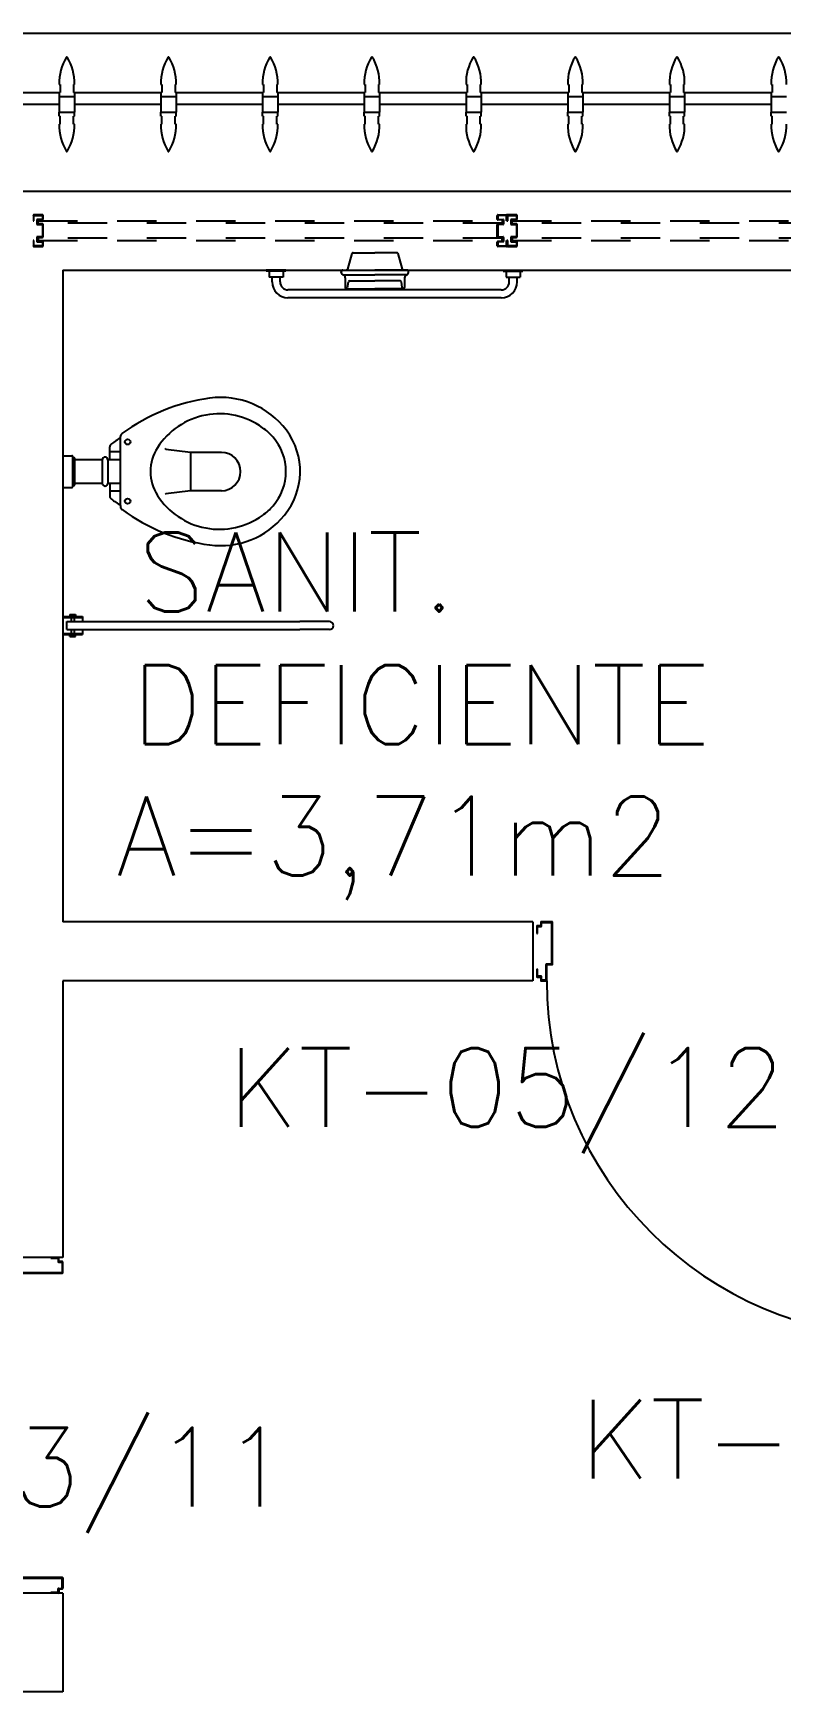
# Model space of a CAD drawing. Header units: millimetres. Extents: x 2128 to 2646, y 1972 to 2207.
# Drawn here: x 2374.636 to 2376.529, y 2139.365 to 2143.565 of the extents above; entities that cross this region are included whole.
import ezdxf

# ---------------------------------------------------------------- set-up
doc = ezdxf.new("R2010")
doc.units = ezdxf.units.MM
doc.linetypes.add('HIDDEN', pattern=[0.375, 0.25, -0.125])
for name, color, linetype in [('AR-ALV', 2, 'Continuous'), ('AR-BRISES', 1, 'Continuous'), ('AR-ESQ', 1, 'Continuous'), ('AR-LOUCAS', 2, 'Continuous'), ('AR-LOUÇAS', 1, 'Continuous'), ('AR-PORTA', 1, 'Continuous'), ('BR-PAINEL', 1, 'Continuous'), ('BR-SUPORTE', 1, 'Continuous'), ('DT-ESQ-VIDRO-PROJ', 32, 'HIDDEN'), ('DT-TXTMOD', 1, 'Continuous'), ('ENDEREÇO', 2, 'Continuous'), ('ibio', 2, 'Continuous'), ('maçaneta', 1, 'Continuous'), ('mov', 1, 'Continuous'), ('PM-PERFIL U-C', 2, 'Continuous'), ('PM-PUXADOR-V', 1, 'Continuous'), ('pm1', 2, 'Continuous'), ('pm2', 2, 'Continuous'), ('TEXTO', 2, 'Continuous'), ('WC1', 1, 'Continuous'), ('WC2', 1, 'Continuous'), ('WC3', 1, 'Continuous'), ('Área', 2, 'Continuous')]:
    doc.layers.add(name, color=color, linetype=linetype)
doc.styles.add('S10', font='simplex.shx', dxfattribs={"height": 0.1})
doc.styles.add('UNB-100', font='simplex.shx', dxfattribs={"height": 0.2})
doc.styles.add('UNB1-100', font='simplex.shx', dxfattribs={"height": 0.2})

# ---------------------------------------------------------------- blocks, each defined once
blk = doc.blocks.new('BACI-01P')
at = {"layer": 'WC1'}
for p, q in [((0.146, 0.0857), (0.146, 0.0887)), ((0.1191, 0.03), (0.1191, 0.0624)), ((0.1191, 0.03), (0.1139, 0.03)), ((0.1139, 0.0298), (0.1139, -0.0298)), ((0.1191, -0.03), (0.1139, -0.03)), ((0.1191, -0.03), (0.1191, -0.0624)), ((0.146, -0.0857), (0.146, -0.0887))]:
    blk.add_line(p, q, dxfattribs=at)
for centre, radius, start, end in [((0.4364, -0.2936), 0.4837, 97.6805, 126.3454), ((0.3996, -0.0205), 0.2081, 36.8881, 97.6805), ((0.4044, -0.3155), 0.4771, 122.7818, 126.1604), ((0.1551, 0.0887), 0.00909, 126.3358, 180), ((0.4268, 0), 0.174, 320.4767, 36.8881), ((0.1282, 0.0624), 0.00909, 126.1604, 180), ((0.1282, -0.0624), 0.00909, 180, 233.8396), ((0.4044, 0.3155), 0.4771, 233.8396, 237.2182), ((0.1551, -0.0887), 0.00909, 180, 238.9825), ((0.4364, 0.2936), 0.4837, 233.7577, 262.3195), ((0.3996, 0.0205), 0.2081, 262.3195, 320.8979)]:
    blk.add_arc(centre, radius, start, end, dxfattribs=at)
at = {"layer": 'WC2'}
for p, q in [((0.146, -0.0857), (0.146, 0.0857)), ((0, 0.04), (0.023, 0.04)), ((0.025, 0.035), (0.025, 0.038)), ((0.025, -0.035), (0.025, 0.035)), ((0.025, 0.035), (0.028, 0.035)), ((0.03, -0.033), (0.03, 0.033)), ((0.1, 0.03), (0.03, 0.03)), ((0.1, 0.0298), (0.1, -0.0298)), ((0, -0.04), (0.023, -0.04)), ((0.025, -0.038), (0.025, -0.035)), ((0.025, -0.035), (0.028, -0.035)), ((0.1, -0.03), (0.03, -0.03))]:
    blk.add_line(p, q, dxfattribs=at)
for centre, radius, start, end in [((0.3966, -0.0404), 0.1866, 54.2515, 147.3201), ((0.4126, -0.0182), 0.1592, 41.3299, 54.2515), ((0.4333, 0), 0.1317, 0, 41.3299), ((0.3335, 0), 0.1117, 147.3201, 180), ((0.023, 0.038), 0.002, 0, 90), ((0.028, 0.033), 0.002, 0, 90), ((0.107, 0.0298), 0.00697, 0, 180), ((0.3335, 0), 0.1117, 180, 212.6799), ((0.4333, 0), 0.1317, 318.6701, 0), ((0.023, -0.038), 0.002, 270, 0), ((0.028, -0.033), 0.002, 270, 0), ((0.107, -0.0298), 0.00697, 180, 0), ((0.3966, 0.0404), 0.1866, 212.6799, 305.7485), ((0.4126, 0.0182), 0.1592, 305.7485, 318.6701)]:
    blk.add_arc(centre, radius, start, end, dxfattribs=at)
at = {"layer": 'WC3'}
for p, q in [((0.146, 0.0497), (0.1191, 0.0497)), ((0.261, 0.0562), (0.2593, 0.0585)), ((0.3229, 0.0486), (0.261, 0.0562)), ((0.3229, 0.0486), (0.3229, -0.0486)), ((0.4015, 0.0486), (0.3229, 0.0486)), ((0.146, 0.03), (0.1191, 0.03)), ((0.146, -0.03), (0.1191, -0.03)), ((0.146, -0.0497), (0.1191, -0.0497)), ((0.261, -0.0562), (0.2593, -0.0585)), ((0.3229, -0.0486), (0.261, -0.0562)), ((0.4015, -0.0486), (0.3229, -0.0486))]:
    blk.add_line(p, q, dxfattribs=at)
for centre in [(0.1641, 0.075), (0.1641, -0.075)]:
    blk.add_circle(centre, 0.00682, dxfattribs=at)
blk.add_arc((0.4015, 0), 0.0486, 270, 90, dxfattribs=at)
blk = doc.blocks.new('EF59-P')
at = {"layer": 'DT-ESQ-VIDRO-PROJ', "ltscale": 0.1}
for points in [[(1.9625, -0.081), (1.9625, -0.075), (0.7875, -0.075), (0.7875, -0.081)], [(3.1625, -0.081), (3.1625, -0.075), (1.9875, -0.075), (1.9875, -0.081)], [(1.9625, -0.119), (1.9625, -0.125), (0.7875, -0.125), (0.7875, -0.119)], [(3.1625, -0.119), (3.1625, -0.125), (1.9875, -0.125), (1.9875, -0.119)]]:
    blk.add_lwpolyline(points, close=True, dxfattribs=at)
for points in [[(1.95, -0.1285), (1.95, -0.1385, 0.414214), (1.9515, -0.14), (1.9735, -0.14, 0.414214), (1.975, -0.1385), (1.975, -0.125), (1.9735, -0.125), (1.9735, -0.138, -0.414214), (1.973, -0.1385), (1.952, -0.1385, -0.414214), (1.9515, -0.138), (1.9515, -0.1285), (1.9645, -0.1285, 0.414214), (1.966, -0.127), (1.966, -0.117, 0.414214), (1.9645, -0.1155), (1.9515, -0.1155), (1.9515, -0.0845), (1.9645, -0.0845, 0.414214), (1.966, -0.083), (1.966, -0.073, 0.414214), (1.9645, -0.0715), (1.9515, -0.0715), (1.9515, -0.062, -0.414214), (1.952, -0.0615), (1.973, -0.0615, -0.414214), (1.9735, -0.062), (1.9735, -0.075), (1.975, -0.075), (1.975, -0.0615, 0.414214), (1.9735, -0.06), (1.9515, -0.06, 0.414214), (1.95, -0.0615), (1.95, -0.0715, 0.414214), (1.9515, -0.073), (1.9645, -0.073), (1.9645, -0.083), (1.9515, -0.083), (1.9515, -0.083, 0.414214), (1.95, -0.0845), (1.95, -0.1155, 0.414214), (1.9515, -0.117), (1.9515, -0.117), (1.9645, -0.117), (1.9645, -0.127), (1.9515, -0.127, 0.414214)], [(2, -0.1285), (2, -0.1385, -0.414214), (1.9985, -0.14), (1.9765, -0.14, -0.414214), (1.975, -0.1385), (1.975, -0.125), (1.9765, -0.125), (1.9765, -0.138, 0.414214), (1.977, -0.1385), (1.998, -0.1385, 0.414214), (1.9985, -0.138), (1.9985, -0.1285), (1.9855, -0.1285, -0.414214), (1.984, -0.127), (1.984, -0.117, -0.414214), (1.9855, -0.1155), (1.9985, -0.1155), (1.9985, -0.0845), (1.9855, -0.0845, -0.414214), (1.984, -0.083), (1.984, -0.073, -0.414214), (1.9855, -0.0715), (1.9985, -0.0715), (1.9985, -0.062, 0.414214), (1.998, -0.0615), (1.977, -0.0615, 0.414214), (1.9765, -0.062), (1.9765, -0.075), (1.975, -0.075), (1.975, -0.0615, -0.414214), (1.9765, -0.06), (1.9985, -0.06, -0.414214), (2, -0.0615), (2, -0.0715, -0.414214), (1.9985, -0.073), (1.9855, -0.073), (1.9855, -0.083), (1.9985, -0.083), (1.9985, -0.083, -0.414214), (2, -0.0845), (2, -0.1155, -0.414214), (1.9985, -0.117), (1.9985, -0.117), (1.9855, -0.117), (1.9855, -0.127), (1.9985, -0.127, -0.414214)]]:
    blk.add_lwpolyline(points, format="xyb", close=True, dxfattribs=at)
for points in [[(3.175, -0.125), (3.1735, -0.125), (3.1735, -0.138, -0.414214), (3.173, -0.1385), (3.152, -0.1385, -0.414214), (3.1515, -0.138), (3.1515, -0.1285), (3.1645, -0.1285, 0.414214), (3.166, -0.127), (3.166, -0.117, 0.414214), (3.1645, -0.1155), (3.1515, -0.1155), (3.1515, -0.0845), (3.1645, -0.0845, 0.414214), (3.166, -0.083), (3.166, -0.073, 0.414214), (3.1645, -0.0715), (3.1515, -0.0715), (3.1515, -0.062, -0.414214), (3.152, -0.0615), (3.173, -0.0615, -0.414214), (3.1735, -0.062), (3.1735, -0.075), (3.175, -0.075)], [(3.175, -0.0615, 0.414214), (3.1735, -0.06), (3.1515, -0.06, 0.414214), (3.15, -0.0615), (3.15, -0.0715, 0.414214), (3.1515, -0.073), (3.1645, -0.073), (3.1645, -0.083), (3.1515, -0.083), (3.1515, -0.083, 0.414214), (3.15, -0.0845), (3.15, -0.1155, 0.414214), (3.1515, -0.117), (3.1515, -0.117), (3.1645, -0.117), (3.1645, -0.127), (3.1515, -0.127, 0.414214), (3.15, -0.1285), (3.15, -0.1385, 0.414214), (3.1515, -0.14), (3.1735, -0.14, 0.414214), (3.175, -0.1385)]]:
    blk.add_lwpolyline(points, format="xyb", dxfattribs=at)
at = {"layer": 'DT-TXTMOD', "ltscale": 0.1, "style": 'S10', "flags": 3}
for tag, p in [('M01', (0.025, -0.28)), ('M02', (0.3253, -0.28)), ('M03', (0.627, -0.28)), ('M04', (0.9288, -0.28)), ('M05', (1.2306, -0.28)), ('M06', (1.5323, -0.28)), ('M07', (1.8341, -0.28)), ('M08', (2.1359, -0.28)), ('M09', (2.4376, -0.28)), ('M10', (2.7394, -0.28)), ('M11', (3.0412, -0.28)), ('M12', (3.3429, -0.28)), ('M13', (3.6447, -0.28)), ('M14', (3.9464, -0.28)), ('M15', (4.2482, -0.28)), ('M16', (4.55, -0.28)), ('M17', (4.8517, -0.28))]:
    blk.add_attdef(tag, p, '', height=0.1, dxfattribs=at)
blk = doc.blocks.new('BR-MODULO8')
at = {"layer": 'BR-PAINEL'}
for p, q in [((-3.1092, 0.27), (-3.1067, 0.27)), ((-3.1067, 0.27), (-3.1067, 0.25)), ((-3.0733, 0.27), (-3.0733, 0.25)), ((-3.0708, 0.27), (-3.0733, 0.27)), ((-2.8517, 0.27), (-2.8492, 0.27)), ((-2.8492, 0.27), (-2.8492, 0.25)), ((-2.8158, 0.27), (-2.8158, 0.25)), ((-2.8133, 0.27), (-2.8158, 0.27)), ((-2.5942, 0.27), (-2.5917, 0.27)), ((-2.5917, 0.27), (-2.5917, 0.25)), ((-2.5583, 0.27), (-2.5583, 0.25)), ((-2.5558, 0.27), (-2.5583, 0.27)), ((-2.3367, 0.27), (-2.3342, 0.27)), ((-2.3342, 0.27), (-2.3342, 0.25)), ((-2.3008, 0.27), (-2.3008, 0.25)), ((-2.2983, 0.27), (-2.3008, 0.27)), ((-2.0792, 0.27), (-2.0767, 0.27)), ((-2.0767, 0.27), (-2.0767, 0.25)), ((-2.0433, 0.27), (-2.0433, 0.25)), ((-2.0408, 0.27), (-2.0433, 0.27)), ((-1.8217, 0.27), (-1.8192, 0.27)), ((-1.8192, 0.27), (-1.8192, 0.25)), ((-1.7858, 0.27), (-1.7858, 0.25)), ((-1.7833, 0.27), (-1.7858, 0.27)), ((-1.5642, 0.27), (-1.5617, 0.27)), ((-1.5617, 0.27), (-1.5617, 0.25)), ((-1.5283, 0.27), (-1.5283, 0.25)), ((-1.5258, 0.27), (-1.5283, 0.27)), ((-1.3067, 0.27), (-1.3042, 0.27)), ((-1.3042, 0.27), (-1.3042, 0.25)), ((-3.1092, 0.25), (-3.1092, 0.24)), ((-3.1092, 0.25), (-3.1067, 0.25)), ((-3.1092, 0.24), (-3.0708, 0.24)), ((-3.1092, 0.24), (-3.1092, 0.2)), ((-3.0708, 0.25), (-3.0733, 0.25)), ((-3.0708, 0.25), (-3.0708, 0.24)), ((-3.0708, 0.24), (-3.0708, 0.2)), ((-2.8517, 0.25), (-2.8517, 0.24)), ((-2.8517, 0.25), (-2.8492, 0.25)), ((-2.8517, 0.24), (-2.8133, 0.24)), ((-2.8517, 0.24), (-2.8517, 0.2)), ((-2.8133, 0.25), (-2.8158, 0.25)), ((-2.8133, 0.25), (-2.8133, 0.24)), ((-2.8133, 0.24), (-2.8133, 0.2)), ((-2.5942, 0.25), (-2.5942, 0.24)), ((-2.5942, 0.25), (-2.5917, 0.25)), ((-2.5942, 0.24), (-2.5558, 0.24)), ((-2.5942, 0.24), (-2.5942, 0.2)), ((-2.5558, 0.25), (-2.5583, 0.25)), ((-2.5558, 0.25), (-2.5558, 0.24)), ((-2.5558, 0.24), (-2.5558, 0.2)), ((-2.3367, 0.25), (-2.3367, 0.24)), ((-2.3367, 0.25), (-2.3342, 0.25)), ((-2.3367, 0.24), (-2.2983, 0.24)), ((-2.3367, 0.24), (-2.3367, 0.2)), ((-2.2983, 0.25), (-2.3008, 0.25)), ((-2.2983, 0.25), (-2.2983, 0.24)), ((-2.2983, 0.24), (-2.2983, 0.2)), ((-2.0792, 0.25), (-2.0792, 0.24)), ((-2.0792, 0.25), (-2.0767, 0.25)), ((-2.0792, 0.24), (-2.0408, 0.24)), ((-2.0792, 0.24), (-2.0792, 0.2)), ((-2.0408, 0.25), (-2.0433, 0.25)), ((-2.0408, 0.25), (-2.0408, 0.24)), ((-2.0408, 0.24), (-2.0408, 0.2)), ((-1.8217, 0.25), (-1.8217, 0.24)), ((-1.8217, 0.25), (-1.8192, 0.25)), ((-1.8217, 0.24), (-1.7833, 0.24)), ((-1.8217, 0.24), (-1.8217, 0.2)), ((-1.7833, 0.25), (-1.7858, 0.25)), ((-1.7833, 0.25), (-1.7833, 0.24)), ((-1.7833, 0.24), (-1.7833, 0.2)), ((-1.5642, 0.25), (-1.5642, 0.24)), ((-1.5642, 0.25), (-1.5617, 0.25)), ((-1.5642, 0.24), (-1.5258, 0.24)), ((-1.5642, 0.24), (-1.5642, 0.2)), ((-1.5258, 0.25), (-1.5283, 0.25)), ((-1.5258, 0.25), (-1.5258, 0.24)), ((-1.5258, 0.24), (-1.5258, 0.2)), ((-1.3067, 0.25), (-1.3067, 0.24)), ((-1.3067, 0.25), (-1.3042, 0.25)), ((-1.3067, 0.24), (-1.2683, 0.24)), ((-1.3067, 0.24), (-1.3067, 0.2)), ((-3.1092, 0.2), (-3.0708, 0.2)), ((-3.1092, 0.19), (-3.1092, 0.2)), ((-3.1092, 0.19), (-3.1067, 0.19)), ((-3.1092, 0.17), (-3.1067, 0.17)), ((-3.1067, 0.17), (-3.1067, 0.19)), ((-3.0708, 0.19), (-3.0733, 0.19)), ((-3.0733, 0.17), (-3.0733, 0.19)), ((-3.0708, 0.17), (-3.0733, 0.17)), ((-3.0708, 0.19), (-3.0708, 0.2)), ((-2.8517, 0.2), (-2.8133, 0.2)), ((-2.8517, 0.19), (-2.8517, 0.2)), ((-2.8517, 0.19), (-2.8492, 0.19)), ((-2.8517, 0.17), (-2.8492, 0.17)), ((-2.8492, 0.17), (-2.8492, 0.19)), ((-2.8133, 0.19), (-2.8158, 0.19)), ((-2.8158, 0.17), (-2.8158, 0.19)), ((-2.8133, 0.17), (-2.8158, 0.17)), ((-2.8133, 0.19), (-2.8133, 0.2)), ((-2.5942, 0.2), (-2.5558, 0.2)), ((-2.5942, 0.19), (-2.5942, 0.2)), ((-2.5942, 0.19), (-2.5917, 0.19)), ((-2.5942, 0.17), (-2.5917, 0.17)), ((-2.5917, 0.17), (-2.5917, 0.19)), ((-2.5558, 0.19), (-2.5583, 0.19)), ((-2.5583, 0.17), (-2.5583, 0.19)), ((-2.5558, 0.17), (-2.5583, 0.17)), ((-2.5558, 0.19), (-2.5558, 0.2)), ((-2.3367, 0.2), (-2.2983, 0.2)), ((-2.3367, 0.19), (-2.3367, 0.2)), ((-2.3367, 0.19), (-2.3342, 0.19)), ((-2.3367, 0.17), (-2.3342, 0.17)), ((-2.3342, 0.17), (-2.3342, 0.19)), ((-2.2983, 0.19), (-2.3008, 0.19)), ((-2.3008, 0.17), (-2.3008, 0.19)), ((-2.2983, 0.17), (-2.3008, 0.17)), ((-2.2983, 0.19), (-2.2983, 0.2)), ((-2.0792, 0.2), (-2.0408, 0.2)), ((-2.0792, 0.19), (-2.0792, 0.2)), ((-2.0792, 0.19), (-2.0767, 0.19)), ((-2.0792, 0.17), (-2.0767, 0.17)), ((-2.0767, 0.17), (-2.0767, 0.19)), ((-2.0408, 0.19), (-2.0433, 0.19)), ((-2.0433, 0.17), (-2.0433, 0.19)), ((-2.0408, 0.17), (-2.0433, 0.17)), ((-2.0408, 0.19), (-2.0408, 0.2)), ((-1.8217, 0.2), (-1.7833, 0.2)), ((-1.8217, 0.19), (-1.8217, 0.2)), ((-1.8217, 0.19), (-1.8192, 0.19)), ((-1.8217, 0.17), (-1.8192, 0.17)), ((-1.8192, 0.17), (-1.8192, 0.19)), ((-1.7833, 0.19), (-1.7858, 0.19)), ((-1.7858, 0.17), (-1.7858, 0.19)), ((-1.7833, 0.17), (-1.7858, 0.17)), ((-1.7833, 0.19), (-1.7833, 0.2)), ((-1.5642, 0.2), (-1.5258, 0.2)), ((-1.5642, 0.19), (-1.5642, 0.2)), ((-1.5642, 0.19), (-1.5617, 0.19)), ((-1.5642, 0.17), (-1.5617, 0.17)), ((-1.5617, 0.17), (-1.5617, 0.19)), ((-1.5258, 0.19), (-1.5283, 0.19)), ((-1.5283, 0.17), (-1.5283, 0.19)), ((-1.5258, 0.17), (-1.5283, 0.17)), ((-1.5258, 0.19), (-1.5258, 0.2)), ((-1.3067, 0.2), (-1.2683, 0.2)), ((-1.3067, 0.19), (-1.3067, 0.2)), ((-1.3067, 0.19), (-1.3042, 0.19)), ((-1.3067, 0.17), (-1.3042, 0.17)), ((-1.3042, 0.17), (-1.3042, 0.19))]:
    blk.add_line(p, q, dxfattribs=at)
for centre, radius, start, end in [((-2.9842, 0.2739), 0.1251, 148.4721, 181.772), ((-3.09, 0.3387), 0.001, 37.1012, 142.8988), ((-3.1958, 0.2739), 0.1251, 358.228, 31.5279), ((-2.7267, 0.2739), 0.1251, 148.4721, 181.772), ((-2.8325, 0.3387), 0.001, 37.1012, 142.8988), ((-2.9383, 0.2739), 0.1251, 358.228, 31.5279), ((-2.4692, 0.2739), 0.1251, 148.4721, 181.772), ((-2.575, 0.3387), 0.001, 37.1012, 142.8988), ((-2.6808, 0.2739), 0.1251, 358.228, 31.5279), ((-2.2117, 0.2739), 0.1251, 148.4721, 181.772), ((-2.3175, 0.3387), 0.001, 37.1012, 142.8988), ((-2.4233, 0.2739), 0.1251, 358.228, 31.5279), ((-1.9542, 0.2739), 0.1251, 148.4721, 181.772), ((-2.06, 0.3387), 0.001, 37.1012, 142.8988), ((-2.1658, 0.2739), 0.1251, 358.228, 31.5279), ((-1.6967, 0.2739), 0.1251, 148.4721, 181.772), ((-1.8025, 0.3387), 0.001, 37.1012, 142.8988), ((-1.9083, 0.2739), 0.1251, 358.228, 31.5279), ((-1.4392, 0.2739), 0.1251, 148.4721, 181.772), ((-1.545, 0.3387), 0.001, 37.1012, 142.8988), ((-1.6508, 0.2739), 0.1251, 358.228, 31.5279), ((-1.1817, 0.2739), 0.1251, 148.4721, 181.772), ((-1.2875, 0.3387), 0.001, 37.1012, 142.8988), ((-1.3933, 0.2739), 0.1251, 358.228, 31.5279), ((-2.9842, 0.1661), 0.1251, 178.228, 211.5279), ((-3.1958, 0.1661), 0.1251, 328.4721, 1.772), ((-2.7267, 0.1661), 0.1251, 178.228, 211.5279), ((-2.9383, 0.1661), 0.1251, 328.4721, 1.772), ((-2.4692, 0.1661), 0.1251, 178.228, 211.5279), ((-2.6808, 0.1661), 0.1251, 328.4721, 1.772), ((-2.2117, 0.1661), 0.1251, 178.228, 211.5279), ((-2.4233, 0.1661), 0.1251, 328.4721, 1.772), ((-1.9542, 0.1661), 0.1251, 178.228, 211.5279), ((-2.1658, 0.1661), 0.1251, 328.4721, 1.772), ((-1.6967, 0.1661), 0.1251, 178.228, 211.5279), ((-1.9083, 0.1661), 0.1251, 328.4721, 1.772), ((-1.4392, 0.1661), 0.1251, 178.228, 211.5279), ((-1.6508, 0.1661), 0.1251, 328.4721, 1.772), ((-1.1817, 0.1661), 0.1251, 178.228, 211.5279), ((-1.3933, 0.1661), 0.1251, 328.4721, 1.772), ((-3.09, 0.1013), 0.001, 217.1012, 322.8988), ((-2.8325, 0.1013), 0.001, 217.1012, 322.8988), ((-2.575, 0.1013), 0.001, 217.1012, 322.8988), ((-2.3175, 0.1013), 0.001, 217.1012, 322.8988), ((-2.06, 0.1013), 0.001, 217.1012, 322.8988), ((-1.8025, 0.1013), 0.001, 217.1012, 322.8988), ((-1.545, 0.1013), 0.001, 217.1012, 322.8988), ((-1.2875, 0.1013), 0.001, 217.1012, 322.8988)]:
    blk.add_arc(centre, radius, start, end, dxfattribs=at)
at = {"layer": 'BR-SUPORTE'}
for p, q in [((-3.3283, 0.25), (-3.1067, 0.25)), ((-3.3283, 0.22), (-3.1092, 0.22)), ((-3.0708, 0.25), (-2.8492, 0.25)), ((-3.0708, 0.22), (-2.8517, 0.22)), ((-2.8133, 0.25), (-2.5917, 0.25)), ((-2.8133, 0.22), (-2.5942, 0.22)), ((-2.5558, 0.25), (-2.3342, 0.25)), ((-2.5558, 0.22), (-2.3367, 0.22)), ((-2.2983, 0.25), (-2.0767, 0.25)), ((-2.2983, 0.22), (-2.0792, 0.22)), ((-2.0408, 0.25), (-1.8192, 0.25)), ((-2.0408, 0.22), (-1.8217, 0.22)), ((-1.7833, 0.25), (-1.5617, 0.25)), ((-1.7833, 0.22), (-1.5642, 0.22)), ((-1.5258, 0.25), (-1.3042, 0.25)), ((-1.5258, 0.22), (-1.3067, 0.22))]:
    blk.add_line(p, q, dxfattribs=at)
blk = doc.blocks.new('PM3')
at = {"layer": 'maçaneta'}
for points in [[(0.02, 0.825), (-0.035, 0.825), (-0.035, 0.715), (0, 0.715), (0, 0.725), (-0.02, 0.725), (-0.02, 0.8035, -0.414214), (-0.0185, 0.805), (0.02, 0.805)], [(0.125, 0.825), (0.07, 0.825), (0.07, 0.805), (0.1085, 0.805, -0.414214), (0.11, 0.8035), (0.11, 0.725), (0.09, 0.725), (0.09, 0.715), (0.125, 0.715)]]:
    blk.add_lwpolyline(points, format="xyb", close=True, dxfattribs=at)
for points in [[(0.02, 0.715), (0.02, 0.755), (0.025, 0.755), (0.025, 0.715)], [(0.07, 0.715), (0.07, 0.755), (0.065, 0.755), (0.065, 0.715)]]:
    blk.add_lwpolyline(points, close=True, dxfattribs=at)
at = {"layer": 'mov'}
blk.add_arc((0.025, 0.075), 0.8, 0, 90, dxfattribs=at)
at = {"layer": 'PM-PERFIL U-C'}
for p, q in [((0, 0.045), (0, 0.0635)), ((0.002, 0.045), (0, 0.045)), ((0.0015, 0.065), (0.01, 0.065)), ((0.002, 0.063), (0.002, 0.045)), ((0.0105, 0.063), (0.002, 0.063)), ((0.01, 0.065), (0.01, 0.0735)), ((0.0115, 0.075), (0.0235, 0.075)), ((0.012, 0.073), (0.012, 0.0645)), ((0.023, 0.073), (0.012, 0.073)), ((0.023, 0.0335), (0.023, 0.073)), ((0.025, 0.0735), (0.025, 0.034)), ((0.825, 0.0735), (0.825, 0.034)), ((0.8385, 0.075), (0.8265, 0.075)), ((0.827, 0.073), (0.838, 0.073)), ((0.827, 0.0335), (0.827, 0.073)), ((0.838, 0.073), (0.838, 0.0645)), ((0.8395, 0.063), (0.848, 0.063)), ((0.84, 0.065), (0.84, 0.0735)), ((0.8485, 0.065), (0.84, 0.065)), ((0.848, 0.063), (0.848, 0.045)), ((0.848, 0.045), (0.85, 0.045)), ((0.85, 0.045), (0.85, 0.0635)), ((0.038, 0.032), (0.0245, 0.032)), ((0.0385, 0.034), (0.025, 0.034)), ((0.038, 0.032), (0.038, -0.073)), ((0.04, 0.0325), (0.04, -0.0735)), ((0.81, 0.0325), (0.81, -0.0735)), ((0.8115, 0.034), (0.825, 0.034)), ((0.812, 0.032), (0.8255, 0.032)), ((0.812, 0.032), (0.812, -0.073)), ((0, -0.045), (0.002, -0.045)), ((0, -0.0635), (0, -0.045)), ((0.01, -0.065), (0.0015, -0.065)), ((0.002, -0.045), (0.002, -0.063)), ((0.002, -0.063), (0.0105, -0.063)), ((0.01, -0.0735), (0.01, -0.065)), ((0.0385, -0.075), (0.0115, -0.075)), ((0.012, -0.0645), (0.012, -0.073)), ((0.012, -0.073), (0.038, -0.073)), ((0.8115, -0.075), (0.8385, -0.075)), ((0.838, -0.073), (0.812, -0.073)), ((0.838, -0.0645), (0.838, -0.073)), ((0.848, -0.063), (0.8395, -0.063)), ((0.84, -0.0735), (0.84, -0.065)), ((0.84, -0.065), (0.8485, -0.065)), ((0.85, -0.045), (0.848, -0.045)), ((0.848, -0.045), (0.848, -0.063)), ((0.85, -0.0635), (0.85, -0.045))]:
    blk.add_line(p, q, dxfattribs=at)
for centre, start, end in [((0.0015, 0.0635), 90, 180), ((0.0115, 0.0735), 90, 180), ((0.0105, 0.0645), 270, 0), ((0.0235, 0.0735), 360, 90), ((0.8265, 0.0735), 90, 180), ((0.8395, 0.0645), 180, 270), ((0.8385, 0.0735), 0, 90), ((0.8485, 0.0635), 0, 90), ((0.0245, 0.0335), 180, 270), ((0.0385, 0.0325), 0, 90), ((0.8115, 0.0325), 90, 180), ((0.8255, 0.0335), 270, 0), ((0.0015, -0.0635), 180, 270), ((0.0115, -0.0735), 180, 270), ((0.0105, -0.0645), 0, 90), ((0.0385, -0.0735), 269.9386, 0), ((0.8115, -0.0735), 180, 270.0614), ((0.8395, -0.0645), 90, 180), ((0.8385, -0.0735), 270, 0), ((0.8485, -0.0635), 270, 0)]:
    blk.add_arc(centre, 0.0015, start, end, dxfattribs=at)
at = {"layer": 'pm1'}
blk.add_lwpolyline([(0.065, 0.875), (0.065, 0.075), (0.025, 0.075), (0.025, 0.875)], close=True, dxfattribs=at)
blk = doc.blocks.new('marco-d')
at = {"layer": 'PM-PERFIL U-C'}
for p, q in [((-0.0135, 0), (-0.0015, 0)), ((-0.025, -0.03), (-0.025, -0.0115)), ((-0.023, -0.03), (-0.025, -0.03)), ((-0.0235, -0.01), (-0.015, -0.01)), ((-0.0145, -0.012), (-0.023, -0.012)), ((-0.023, -0.012), (-0.023, -0.03)), ((-0.015, -0.01), (-0.015, -0.0015)), ((-0.002, -0.002), (-0.013, -0.002)), ((-0.013, -0.002), (-0.013, -0.0105)), ((-0.002, -0.0415), (-0.002, -0.002)), ((0, -0.0015), (0, -0.041)), ((0.0135, -0.041), (0, -0.041)), ((0.013, -0.043), (-0.0005, -0.043)), ((0.013, -0.043), (0.013, -0.148)), ((0.015, -0.0425), (0.015, -0.1485)), ((-0.025, -0.1385), (-0.025, -0.12)), ((-0.025, -0.12), (-0.023, -0.12)), ((-0.023, -0.12), (-0.023, -0.138)), ((-0.015, -0.14), (-0.0235, -0.14)), ((-0.023, -0.138), (-0.0145, -0.138)), ((-0.015, -0.1485), (-0.015, -0.14)), ((0.0135, -0.15), (-0.0135, -0.15)), ((-0.013, -0.1395), (-0.013, -0.148)), ((-0.013, -0.148), (0.013, -0.148))]:
    blk.add_line(p, q, dxfattribs=at)
for centre, start, end in [((-0.0135, -0.0015), 90, 180), ((-0.0015, -0.0015), 360, 90), ((-0.0235, -0.0115), 90, 180), ((-0.0145, -0.0105), 270, 0), ((-0.0005, -0.0415), 180, 270), ((0.0135, -0.0425), 0, 90), ((-0.0235, -0.1385), 180, 270), ((-0.0135, -0.1485), 180, 270), ((-0.0145, -0.1395), 0, 90), ((0.0135, -0.1485), 269.9386, 0)]:
    blk.add_arc(centre, 0.0015, start, end, dxfattribs=at)
blk = doc.blocks.new('marco-e')
at = {"layer": 'PM-PERFIL U-C'}
for p, q in [((-0.0135, -0.041), (0, -0.041)), ((0, -0.0015), (0, -0.041)), ((0.0135, 0), (0.0015, 0)), ((0.002, -0.0415), (0.002, -0.002)), ((0.002, -0.002), (0.013, -0.002)), ((0.013, -0.002), (0.013, -0.0105)), ((0.0145, -0.012), (0.023, -0.012)), ((0.015, -0.01), (0.015, -0.0015)), ((0.0235, -0.01), (0.015, -0.01)), ((0.023, -0.012), (0.023, -0.03)), ((0.023, -0.03), (0.025, -0.03)), ((0.025, -0.03), (0.025, -0.0115)), ((-0.015, -0.0425), (-0.015, -0.1485)), ((-0.013, -0.043), (0.0005, -0.043)), ((-0.013, -0.043), (-0.013, -0.148)), ((0.025, -0.12), (0.023, -0.12)), ((0.023, -0.12), (0.023, -0.138)), ((0.025, -0.1385), (0.025, -0.12)), ((-0.0135, -0.15), (0.0135, -0.15)), ((0.013, -0.148), (-0.013, -0.148)), ((0.013, -0.1395), (0.013, -0.148)), ((0.023, -0.138), (0.0145, -0.138)), ((0.015, -0.14), (0.0235, -0.14)), ((0.015, -0.1485), (0.015, -0.14))]:
    blk.add_line(p, q, dxfattribs=at)
for centre, start, end in [((-0.0135, -0.0425), 90, 180), ((0.0015, -0.0015), 90, 180), ((0.0005, -0.0415), 270, 0), ((0.0145, -0.0105), 180, 270), ((0.0135, -0.0015), 0, 90), ((0.0235, -0.0115), 0, 90), ((-0.0135, -0.1485), 180, 270.0614), ((0.0145, -0.1395), 90, 180), ((0.0135, -0.1485), 270, 0), ((0.0235, -0.1385), 270, 0)]:
    blk.add_arc(centre, 0.0015, start, end, dxfattribs=at)
blk = doc.blocks.new('PM4')
at = {"layer": 'maçaneta'}
for points in [[(0.02, 1), (-0.035, 1), (-0.035, 0.89), (0, 0.89), (0, 0.9), (-0.02, 0.9), (-0.02, 0.9785, -0.414214), (-0.0185, 0.98), (0.02, 0.98)], [(0.125, 1), (0.07, 1), (0.07, 0.98), (0.1085, 0.98, -0.414214), (0.11, 0.9785), (0.11, 0.9), (0.09, 0.9), (0.09, 0.89), (0.125, 0.89)]]:
    blk.add_lwpolyline(points, format="xyb", close=True, dxfattribs=at)
for points in [[(0.02, 0.89), (0.02, 0.93), (0.025, 0.93), (0.025, 0.89)], [(0.07, 0.89), (0.07, 0.93), (0.065, 0.93), (0.065, 0.89)]]:
    blk.add_lwpolyline(points, close=True, dxfattribs=at)
at = {"layer": 'mov'}
blk.add_arc((0.025, 0.15), 0.9, 0, 90, dxfattribs=at)
at = {"layer": 'PM-PUXADOR-V'}
for p, q in [((0.14, 0.76), (0.14, 0.755)), ((0.105, 0.755), (0.105, 0.53)), ((0.14, 0.755), (0.14, 0.53)), ((0.105, 0.415), (0.105, 0.53)), ((0.14, 0.415), (0.14, 0.53)), ((0.105, 0.41), (0.105, 0.415)), ((0.14, 0.41), (0.14, 0.415))]:
    blk.add_line(p, q, dxfattribs=at)
for points in [[(0.065, 0.835), (0.07, 0.835), (0.07, 0.79), (0.065, 0.79)], [(0.065, 0.335), (0.07, 0.335), (0.07, 0.38), (0.065, 0.38)]]:
    blk.add_lwpolyline(points, close=True, dxfattribs=at)
blk.add_lwpolyline([(0.105, 0.755), (0.105, 0.76, 0.414214), (0.07, 0.795)], format="xyb", dxfattribs=at)
for centre, radius, start, end in [((0.07, 0.76), 0.07, 0, 90), ((0.07, 0.41), 0.035, 270, 0), ((0.07, 0.41), 0.07, 270, 0)]:
    blk.add_arc(centre, radius, start, end, dxfattribs=at)
at = {"layer": 'pm2'}
blk.add_lwpolyline([(0.065, 1.05), (0.065, 0.15), (0.025, 0.15), (0.025, 1.05)], close=True, dxfattribs=at)
at = {"layer": 'pm1'}
for name, p in [('marco-d', (0.025, 0.15)), ('marco-e', (0.925, 0.15))]:
    blk.add_blockref(name, p, dxfattribs=at)
blk = doc.blocks.new('barra-fixa-p')
at = {"layer": 'AR-LOUCAS'}
for p, q in [((-1.11, 0.07), (-0.57, 0.07)), ((-1.11, 0.05), (-0.57, 0.05)), ((-1.115, 0.003), (-1.165, 0.003)), ((-1.165, 0), (-1.165, 0.003)), ((-1.115, 0), (-1.165, 0)), ((-1.158, 0.003), (-1.158, 0.018)), ((-1.122, 0.018), (-1.158, 0.018)), ((-1.15, 0.03), (-1.15, 0.018)), ((-1.13, 0.03), (-1.13, 0.018)), ((-1.122, 0.003), (-1.122, 0.018)), ((-1.115, 0), (-1.115, 0.003)), ((-0.565, 0), (-0.565, 0.003)), ((-0.565, 0.003), (-0.515, 0.003)), ((-0.565, 0), (-0.515, 0)), ((-0.558, 0.018), (-0.522, 0.018)), ((-0.558, 0.003), (-0.558, 0.018)), ((-0.55, 0.03), (-0.55, 0.018)), ((-0.53, 0.03), (-0.53, 0.018)), ((-0.522, 0.003), (-0.522, 0.018)), ((-0.515, 0), (-0.515, 0.003))]:
    blk.add_line(p, q, dxfattribs=at)
for centre, radius, start, end in [((-1.11, 0.03), 0.04, 90, 180), ((-1.11, 0.03), 0.02, 90, 180), ((-0.57, 0.03), 0.04, 0, 90), ((-0.57, 0.03), 0.02, 0, 90)]:
    blk.add_arc(centre, radius, start, end, dxfattribs=at)
blk = doc.blocks.new('barra-articulada-p')
at = {"layer": 'AR-LOUCAS'}
for p, q in [((-0.685, 0), (-0.685, 0)), ((-0.675, 0.01), (-0.6, 0.01)), ((-0.0105, 0.01), (-0.6, 0.01)), ((-0.05, 0.02), (-0.05, 0.023)), ((0, 0.023), (-0.05, 0.023)), ((-0.05, 0.01), (-0.05, 0.02)), ((0, 0.02), (-0.05, 0.02)), ((-0.0319, 0.028), (-0.0319, 0.023)), ((-0.0181, 0.028), (-0.0319, 0.028)), ((-0.029, 0.01), (-0.029, 0.02)), ((-0.0285, 0.028), (-0.0285, 0.023)), ((-0.0215, 0.028), (-0.0215, 0.023)), ((-0.021, 0.01), (-0.021, 0.02)), ((-0.0181, 0.028), (-0.0181, 0.023)), ((-0.015, 0), (-0.015, 0)), ((-0.0105, 0.01), (-0.0105, -0.01)), ((0, 0.02), (0, 0.023)), ((0, -0.02), (0, 0.02)), ((-0.675, -0.01), (-0.6, -0.01)), ((-0.0105, -0.01), (-0.6, -0.01)), ((-0.05, -0.02), (-0.05, -0.01)), ((-0.05, -0.023), (-0.05, -0.02)), ((0, -0.02), (-0.05, -0.02)), ((0, -0.023), (-0.05, -0.023)), ((-0.0319, -0.028), (-0.0319, -0.023)), ((-0.0181, -0.028), (-0.0319, -0.028)), ((-0.029, -0.02), (-0.029, -0.01)), ((-0.0285, -0.028), (-0.0285, -0.023)), ((-0.0215, -0.028), (-0.0215, -0.023)), ((-0.021, -0.02), (-0.021, -0.01)), ((-0.0181, -0.028), (-0.0181, -0.023)), ((0, -0.023), (0, -0.02))]:
    blk.add_line(p, q, dxfattribs=at)
for start, end in [(90, 180), (180, 270)]:
    blk.add_arc((-0.675, 0), 0.01, start, end, dxfattribs=at)
blk = doc.blocks.new('PPLR-03P')
at = {"layer": 'WC1', "linetype": 'Continuous', "ltscale": 2.5}
for p, q in [((-0.006, 0.0851), (-0.004, 0.0851)), ((-0.047, 0.0721), (-0.047, 0)), ((-0.0194, 0.0751), (-0.044, 0.0751)), ((-0.012, 0.0791), (-0.012, 0)), ((0, 0.0811), (0, 0.0723)), ((0.0003, 0.071), (0, 0.0723)), ((0, 0.0723), (0, 0)), ((0.0011, 0.07), (0.0003, 0.071)), ((0.0022, 0.0694), (0.0011, 0.07)), ((0.0418, 0.0581), (0.0022, 0.0694)), ((0.044, 0.0552), (0.044, 0)), ((-0.047, -0.0721), (-0.047, 0)), ((-0.012, -0.0791), (-0.012, 0)), ((0, -0.0723), (0, 0)), ((0.044, -0.0552), (0.044, 0)), ((-0.0194, -0.0751), (-0.044, -0.0751)), ((0.0003, -0.071), (0, -0.0723)), ((0, -0.0811), (0, -0.0723)), ((0.0011, -0.07), (0.0003, -0.071)), ((0.0022, -0.0694), (0.0011, -0.07)), ((0.0418, -0.0581), (0.0022, -0.0694)), ((-0.006, -0.0851), (-0.004, -0.0851))]:
    blk.add_line(p, q, dxfattribs=at)
for centre, radius, start, end in [((-0.006, 0.079), 0.006, 90, 179.9282), ((-0.004, 0.0811), 0.004, 359.9339, 91.7238), ((-0.044, 0.0721), 0.003, 90, 179.9282), ((-0.0194, 0.0831), 0.008, 270, 343.4003), ((0.041, 0.0552), 0.003, 359.8937, 73.9881), ((-0.044, -0.0721), 0.003, 180.0718, 270), ((-0.0194, -0.0831), 0.008, 16.5997, 90), ((-0.006, -0.079), 0.006, 180.0718, 270), ((-0.004, -0.0811), 0.004, 268.2762, 0.0661), ((0.041, -0.0552), 0.003, 286.0119, 0.1063)]:
    blk.add_arc(centre, radius, start, end, dxfattribs=at)
at = {"layer": 'WC2', "linetype": 'Continuous', "ltscale": 2.5}
for p, q in [((-0.0444, 0.0691), (-0.0296, 0.067)), ((-0.027, 0.0641), (-0.027, 0)), ((-0.027, -0.0641), (-0.027, 0)), ((-0.0444, -0.0691), (-0.0296, -0.067))]:
    blk.add_line(p, q, dxfattribs=at)
for centre, radius, start, end in [((-0.044, 0.0721), 0.00301, 180.1096, 262.1817), ((-0.03, 0.0641), 0.003, 359.8858, 81.9545), ((-0.044, -0.0721), 0.00301, 97.8991, 179.8919), ((-0.03, -0.0641), 0.003, 278.0455, 0.1142)]:
    blk.add_arc(centre, radius, start, end, dxfattribs=at)

msp = doc.modelspace()

# ---------------------------------------------------------------- linework, layer by layer
at = {"layer": 'AR-ALV'}
for p, q in [((2372.6615, 2143.1651), (2377.8115, 2143.1651)), ((2374.7115, 2142.9651), (2374.7115, 2141.3151)), ((2374.7115, 2142.9651), (2376.9615, 2142.9651)), ((2375.9015, 2141.3151), (2374.7115, 2141.3151)), ((2375.9015, 2141.3151), (2375.9015, 2141.1651)), ((2374.7115, 2141.1651), (2374.7115, 2140.4651)), ((2375.9015, 2141.1651), (2374.7115, 2141.1651)), ((2374.7115, 2140.4651), (2374.5615, 2140.4651)), ((2374.7115, 2139.6151), (2374.5615, 2139.6151)), ((2374.7115, 2139.6151), (2374.7115, 2139.3651)), ((2374.7115, 2139.3651), (2371.8115, 2139.3651))]:
    msp.add_line(p, q, dxfattribs=at)
at = {"layer": 'ibio'}
msp.add_line((2371.8115, 2143.5651), (2438.6615, 2143.5651), dxfattribs=at)

# ---------------------------------------------------------------- block references
at = {"layer": 'AR-BRISES'}
msp.add_blockref('BR-MODULO8', (2377.8115, 2143.1651), dxfattribs=at)
at = {"layer": 'AR-ESQ', "rotation": 180}
msp.add_blockref('EF59-P', (2377.8115, 2142.9651), dxfattribs=at)
at = {"layer": 'AR-LOUCAS'}
for name, p, rotation in [('PPLR-03P', (2375.5015, 2142.9651), 90), ('barra-fixa-p', (2374.7115, 2142.9651), 180), ('barra-articulada-p', (2374.7115, 2142.0651), 180)]:
    msp.add_blockref(name, p, dxfattribs=dict(at, rotation=rotation))
at = {"layer": 'AR-LOUÇAS'}
msp.add_blockref('BACI-01P', (2374.7115, 2142.4551), dxfattribs=at)
at = {"layer": 'AR-PORTA'}
for name, p, rotation in [('PM4', (2376.8615, 2141.3151), 180), ('PM3', (2374.6365, 2139.6151), 90)]:
    msp.add_blockref(name, p, dxfattribs=dict(at, rotation=rotation))

# ---------------------------------------------------------------- texts
at = {"layer": 'ENDEREÇO', "style": 'UNB1-100'}
for s, p in [('KT-05/12', (2375.1284, 2140.7954)), ('KT-05/11', (2376.0195, 2139.9049)), ('KT-03/11', (2373.8733, 2139.834))]:
    msp.add_text(s, height=0.2, dxfattribs=at).set_placement(p)
at = {"layer": 'TEXTO', "style": 'UNB-100'}
for s, p in [('SANIT.', (2374.901, 2142.1006)), ('DEFICIENTE', (2374.885, 2141.7651))]:
    msp.add_text(s, height=0.2, dxfattribs=at).set_placement(p)
at = {"layer": 'Área', "style": 'UNB-100'}
msp.add_text('A=3,71m2', height=0.2, dxfattribs=at).set_placement((2374.8465, 2141.4319))

doc.saveas('drawing.dxf')
